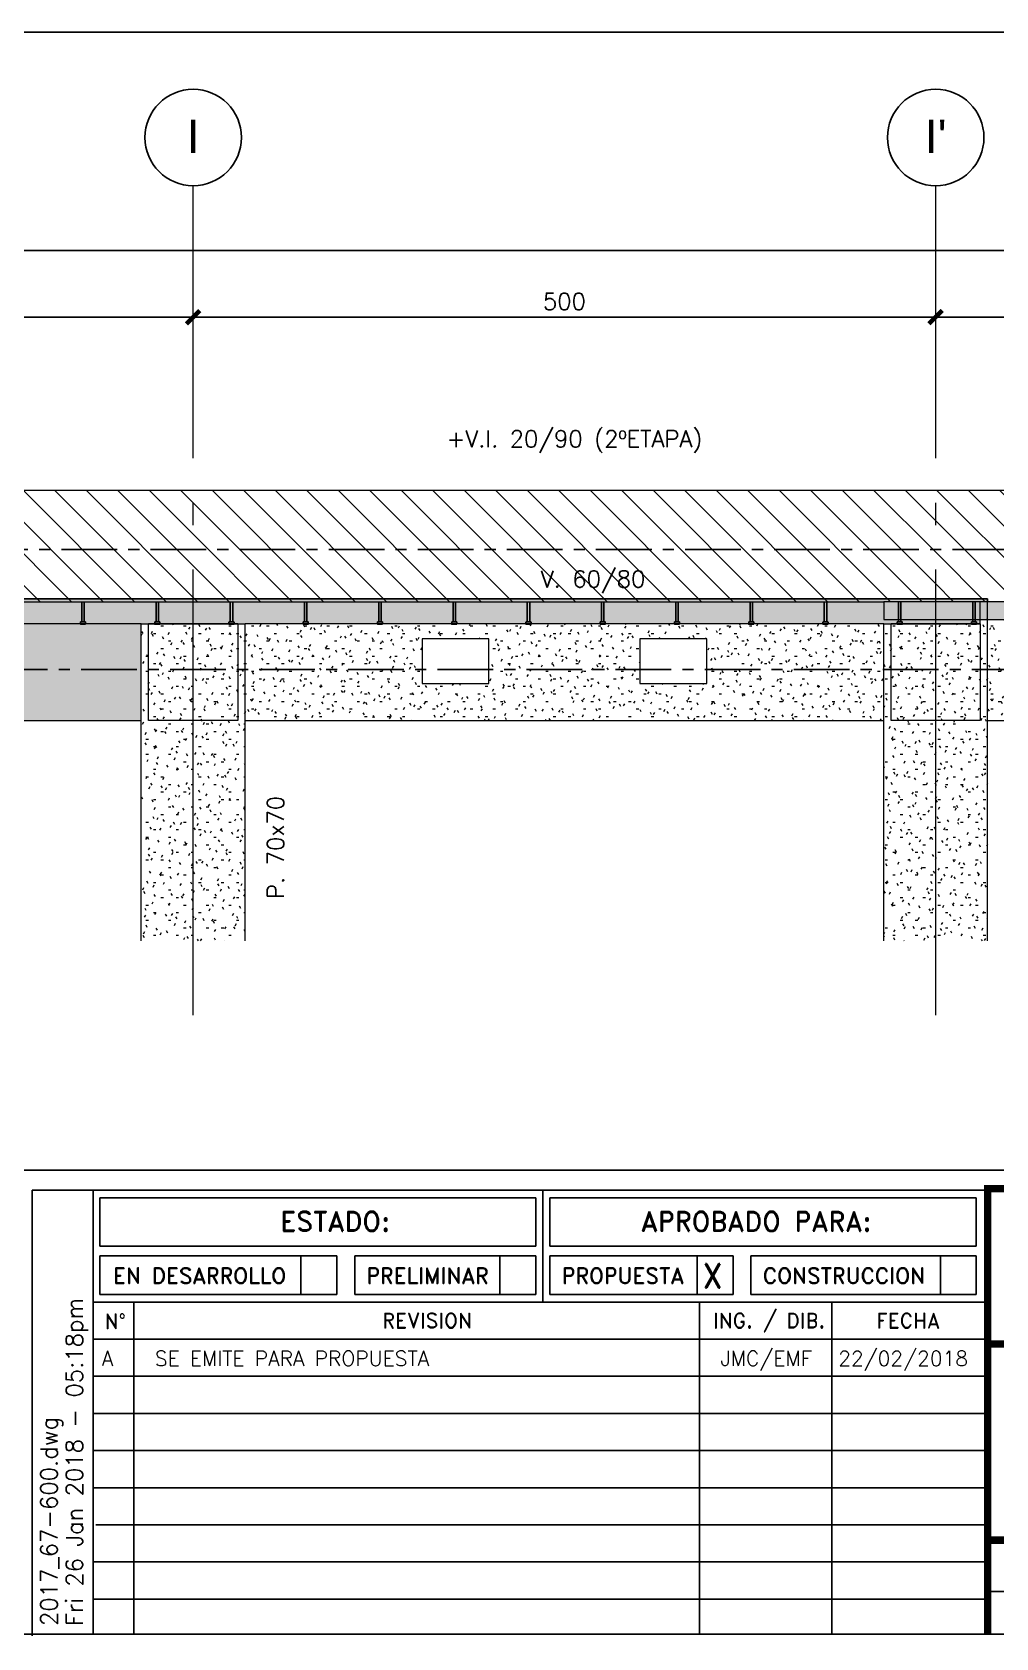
# Model space of a CAD drawing. Extents: x -16871 to 13446, y -24256 to 30894.
# Drawn here: x 4246 to 4895, y 66 to 1147 of the extents above; entities that cross this region are included whole.
import ezdxf
from ezdxf.enums import TextEntityAlignment as Align

# ---------------------------------------------------------------- set-up
doc = ezdxf.new("R2010")
doc.units = 0
doc.header["$LTSCALE"] = 30
doc.header["$MEASUREMENT"] = 0
for name, pattern in [('CENTER', [2, 1.25, -0.25, 0.25, -0.25]), ('EJES', [12.5, 10, -1, 0.5, -1]), ('RLE-PROYECCION', [0.71438, 0.47625, -0.23813])]:
    doc.linetypes.add(name, pattern=pattern)
doc.layers.get('0').update_dxf_attribs({"linetype": 'CONTINUOUS'})
for name, color, linetype in [('FORMATO', 7, 'CONTINUOUS'), ('RLA-CORTES', 5, 'CONTINUOUS'), ('RLA-COTAS1', 2, 'CONTINUOUS'), ('RLA-FORMATO', 7, 'CONTINUOUS'), ('RLA-HATCH', 1, 'CONTINUOUS'), ('RLA-PERFILES', 3, 'CONTINUOUS')]:
    doc.layers.add(name, color=color, linetype=linetype)
doc.layers.add('RLA-ACHURADO', color=30, linetype='RLE-PROYECCION', lineweight=15, transparency=0.7)
for name, color, linetype, lineweight in [('RLA-CONTORNO', 30, 'CONTINUOUS', 15), ('RLA-EJE', 3, 'CONTINUOUS', 25), ('RLA-EJES', 1, 'EJES', 9), ('RLA-TEXTOS-1', 9, 'CONTINUOUS', 9)]:
    doc.layers.add(name, color=color, linetype=linetype, lineweight=lineweight)
doc.styles.add('Arial_1', font='arial.ttf', dxfattribs={"height": 22.5})
doc.styles.add('ROMAND', font='romand', dxfattribs={"height": 31.5})
doc.styles.add('ROMANS', font='romans.shx', dxfattribs={"height": 11.25})
doc.dimstyles.new('ING-50', dxfattribs={"dimscale": 50, "dimtxt": 0.27, "dimasz": 0.3, "dimexe": 0, "dimexo": 0, "dimgap": 0.1, "dimtad": 1, "dimdec": 1, "dimzin": 12, "dimdsep": 46, "dimtxsty": 'ROMANS', "dimblk": 'TICK1', "dimblk1": 'TICK1', "dimblk2": 'TICK1', "dimcen": 0.09, "dimclrd": 2, "dimclre": 1, "dimclrt": 3, "dimadec": 0, "dimazin": 0, "dimtfac": 1, "dimtdec": 0, "dimtix": 1, "dimtmove": 2, "dimatfit": 3, "dimldrblk": 'TICK1', "dimfxl": 0, "dimfxlon": 1, "dimtolj": 1, "dimtzin": 0, "dimarcsym": 0})
pattern_1 = [(0, (923.936, -1722.0096), (20.32, 5.08), [1.676, -13.564, 1.676, -13.564, -81.28]), (0, (923.936, -1722.0096), (20.32, 5.08), [-30.48, 1.676, -28.804, 1.676, -13.564, -35.56]), (0, (923.936, -1722.0096), (20.32, 5.08), [-76.2, 1.676, -8.484, 1.676, -23.724]), (120, (931.556, -1719.4696), (-14.559409, 15.057636), [1.676, -13.564, 1.676, -13.564, -81.28]), (120, (931.556, -1719.4696), (-14.559409, 15.057636), [-30.48, 1.676, -28.804, 1.676, -13.564, -35.56]), (120, (931.556, -1719.4696), (-14.559409, 15.057636), [-76.2, 1.676, -8.484, 1.676, -23.724]), (240, (934.096, -1709.3096), (-5.760591, -20.137636), [1.676, -13.564, 1.676, -13.564, -81.28]), (240, (934.096, -1709.3096), (-5.760591, -20.137636), [-30.48, 1.676, -28.804, 1.676, -13.564, -35.56]), (240, (934.096, -1709.3096), (-5.760591, -20.137636), [-76.2, 1.676, -8.484, 1.676, -23.724])]
pattern_2 = [(0, (923.937, -1722.0096), (20.32, 5.08), [1.676, -13.564, 1.676, -13.564, -81.28]), (0, (923.937, -1722.0096), (20.32, 5.08), [-30.48, 1.676, -28.804, 1.676, -13.564, -35.56]), (0, (923.937, -1722.0096), (20.32, 5.08), [-76.2, 1.676, -8.484, 1.676, -23.724]), (120, (931.557, -1719.4696), (-14.559409, 15.057636), [1.676, -13.564, 1.676, -13.564, -81.28]), (120, (931.557, -1719.4696), (-14.559409, 15.057636), [-30.48, 1.676, -28.804, 1.676, -13.564, -35.56]), (120, (931.557, -1719.4696), (-14.559409, 15.057636), [-76.2, 1.676, -8.484, 1.676, -23.724]), (240, (934.097, -1709.3096), (-5.760591, -20.137636), [1.676, -13.564, 1.676, -13.564, -81.28]), (240, (934.097, -1709.3096), (-5.760591, -20.137636), [-30.48, 1.676, -28.804, 1.676, -13.564, -35.56]), (240, (934.097, -1709.3096), (-5.760591, -20.137636), [-76.2, 1.676, -8.484, 1.676, -23.724])]
pattern_3 = [(315, (923.936, -1722.01), (10.6066, 10.6066), [])]

# ---------------------------------------------------------------- blocks, each defined once
blk = doc.blocks.new('viñeta-rl')
at = {"layer": 'RLA-FORMATO', "color": 2, "linetype": 'Continuous'}
for p, q in [((-797.5, 298.8), (-1441, 298.8)), ((-1441, 298.8), (-1441, -1.2)), ((-1400, 298.8), (-1400, 0)), ((-1395.5, 293.8), (-1395.5, 261.3)), ((-1101.9, 293.8), (-1395.5, 293.8)), ((-1101.9, 293.8), (-1101.9, 261.3)), ((-805.2, 293.8), (-1092.3, 293.8)), ((-1092.3, 293.8), (-1092.3, 261.3)), ((-805.2, 293.8), (-805.2, 261.3)), ((-1101.9, 261.3), (-1395.5, 261.3)), ((-805.2, 261.3), (-1092.3, 261.3)), ((-1395.5, 254.6), (-1395.5, 228.6)), ((-1235.8, 254.6), (-1395.5, 254.6)), ((-1223.8, 254.6), (-1223.8, 228.6)), ((-1101.9, 254.6), (-1223.8, 254.6)), ((-969, 254.6), (-1092.3, 254.6)), ((-805.2, 254.6), (-957, 254.6)), ((-1235.8, 228.6), (-1395.5, 228.6)), ((-1101.9, 228.6), (-1223.8, 228.6)), ((-969, 228.6), (-1092.3, 228.6)), ((-805.2, 228.6), (-957, 228.6)), ((-797.5, 223.6), (-1400, 223.6)), ((-1372.5, 223.6), (-1372.5, 0)), ((-991.5, 223.6), (-991.5, 0)), ((-902.5, 223.6), (-902.5, 0)), ((-797.5, 198.6), (-1400, 198.6)), ((-797.5, 173.6), (-1400, 173.6)), ((-797.5, 148.6), (-1400, 148.6)), ((-797.5, 123.6), (-1400, 123.6)), ((-797.5, 98.6), (-1400, 98.6)), ((-795.7, 73.6), (-1398.2, 73.6)), ((-797.5, 48.6), (-1400, 48.6)), ((-797.5, 23.6), (-1400, 23.6)), ((-797.5, 28.8), (-300, 28.8))]:
    blk.add_line(p, q, dxfattribs=at)
at = {"layer": 'RLA-FORMATO', "color": 3}
blk.add_line((-1097.1, 223.6), (-1097.1, 298.8), dxfattribs=at)
at = {"layer": 'RLA-FORMATO', "color": 2}
for p, q in [((-1260, 254.6), (-1260, 228.6)), ((-1235.8, 254.6), (-1235.8, 228.6)), ((-1126.1, 254.6), (-1126.1, 228.6)), ((-1101.9, 254.6), (-1101.9, 228.6)), ((-1092.3, 254.6), (-1092.3, 228.6)), ((-993.2, 254.6), (-993.2, 228.6)), ((-969, 254.6), (-969, 228.6)), ((-957, 254.6), (-957, 228.6)), ((-829.4, 254.6), (-829.4, 228.6)), ((-805.2, 254.6), (-805.2, 228.6))]:
    blk.add_line(p, q, dxfattribs=at)
at = {"layer": 'RLA-FORMATO', "color": 5, "const_width": 5}
for points in [[(0, 300), (-797.5, 300), (-797.5, 0)], [(0, 195.3), (-797.5, 195.3)], [(0, 63.3), (-797.5, 63.3)]]:
    blk.add_lwpolyline(points, dxfattribs=at)
at = {"layer": 'RLA-FORMATO', "color": 5, "style": 'ROMAND'}
for s, height, p in [('ESTADO:', 13.33, (-1236.9, 277.9)), ('APROBADO PARA:', 13.333, (-953.4, 277.9))]:
    blk.add_text(s, height=height, dxfattribs=at).set_placement(p, align=Align.MIDDLE)
at = {"layer": 'RLA-FORMATO', "color": 4, "style": 'ROMAND'}
for s, height, p in [('EN DESARROLLO', 10.667, (-1328.2, 241.3)), ('PRELIMINAR', 10.67, (-1174.7, 241.3)), ('PROPUESTA', 10.67, (-1043.1, 241.3)), ('CONSTRUCCION', 10.667, (-894.3, 241.3))]:
    blk.add_text(s, height=height, dxfattribs=at).set_placement(p, align=Align.MIDDLE)
at = {"layer": 'RLA-FORMATO', "color": 3, "linetype": 'Continuous', "style": 'ROMAND'}
for s, p in [('/', (-944, 211.1)), ('REVISION', (-1175, 211.1)), ('ING.', (-969, 211.1)), ('DIB.', (-920, 211.1)), ('FECHA', (-851.2, 211.1))]:
    blk.add_text(s, height=10, dxfattribs=at).set_placement(p, align=Align.MIDDLE)
blk.add_text('N%%D', height=10, dxfattribs=at).set_placement((-1385, 202.6), align=Align.BOTTOM_CENTER)
at = {"layer": 'RLA-FORMATO', "color": 4, "style": 'ROMAND'}
for tag, p in [('DESAR', (-1255.8, 233.3)), ('PRELIM', (-1123.1, 233.3)), ('PROP', (-989.6, 233.3)), ('CONST', (-823.7, 233.3))]:
    blk.add_attdef(tag, p, '', height=16, dxfattribs=at)
at = {"layer": 'RLA-FORMATO', "color": 2, "style": 'ROMANS'}
for tag, p, height in [('REVNO1', (-1394.1, 180.6), 10), ('DETNO1', (-1358.4, 180.6), 10), ('FECHA1', (-880.5, 180.6), 10), ('REVNO2', (-1394.1, 155.6), 10), ('DETNO2', (-1358.4, 155.6), 10), ('FECHA2', (-880.5, 155.6), 10), ('REVNO3', (-1394.1, 130.6), 10), ('DETNO3', (-1358.4, 130.6), 10), ('FECHA3', (-880.5, 130.6), 10), ('REVNO4', (-1394.1, 105.6), 10), ('DETNO4', (-1358.4, 105.6), 10), ('FECHA4', (-880.5, 105.6), 10), ('REVNO5', (-1394.1, 80.6), 11.2), ('DETNO5', (-1358.4, 80.6), 10), ('FECHA5', (-880.5, 80.6), 10), ('REVNO6', (-1392.3, 55.6), 10), ('DETNO6', (-1356.6, 55.6), 10), ('FECHA6', (-878.7, 55.6), 10), ('INGENIERO', (-741.1, 33.4), 10), ('DIBUJANTE', (-571.6, 33.4), 10), ('REVNO7', (-1394.1, 30.6), 10), ('DETNO7', (-1358.4, 30.6), 10), ('FECHA7', (-880.5, 30.6), 10), ('REVNO8', (-1394.1, 8.6), 10), ('DETNO8', (-1358.4, 8.6), 10), ('FECHA8', (-880.5, 8.6), 10), ('PROYECTISTA', (-740.9, 4.8), 10), ('INGENIERO', (-568.6, 4.6), 10)]:
    blk.add_attdef(tag, p, '', height=height, dxfattribs=at)
for tag, p in [('PERSNO1', (-946.6, 180.6)), ('PERSNO2', (-946.6, 155.6)), ('PERSNO3', (-946.6, 130.6)), ('PERSNO4', (-946.6, 105.6)), ('PERSNO5', (-946.6, 80.6)), ('PERSNO6', (-946.6, 55.6)), ('PERSNO7', (-946.6, 30.6)), ('PERSNO8', (-946.6, 8.6))]:
    blk.add_attdef(tag, text='', height=10, dxfattribs=at).set_placement(p, align=Align.CENTER)
at = {"layer": 'RLA-FORMATO', "color": 5, "style": 'ROMAND'}
blk.add_attdef('PROYECTO', text='', height=16.9, dxfattribs=at).set_placement((-289.2, 165), align=Align.MIDDLE)
for tag, p in [('TITULO1', (-568, 108.2)), ('TITULO2', (-568, 74.2))]:
    blk.add_attdef(tag, p, '', height=20, dxfattribs=at)
at = {"layer": 'RLA-FORMATO', "color": 2, "style": 'ROMANS'}
for tag, p in [('NOMARCH', (-1424, 5.5)), ('FECHA', (-1406.9, 5.5))]:
    blk.add_attdef(tag, p, '', height=11.2, rotation=90, dxfattribs=at)
at = {"layer": 'RLA-FORMATO', "color": 5, "style": 'ROMAND', "width": 0.967839}
blk.add_attdef('NUMERO', text='', height=24, dxfattribs=at).set_placement((-290.3, 13.3), (-62.4, 13.3), align=Align.FIT)
at = {"layer": 'RLA-FORMATO', "color": 5, "style": 'ROMAND', "flags": 12}
blk.add_attdef('REVISION', text='', height=24, dxfattribs=at).set_placement((-24.5, 25.3), align=Align.MIDDLE)
blk = doc.blocks.new('Grid - RLE-EJE-192293-EJE 3-3_')
at = {"layer": 'RLA-EJE'}
blk.add_circle((-2350, 1495.5), 32.5, dxfattribs=at)
blk = doc.blocks.new('TICK1')
at = {"color": 2}
for points in [[(0, 0), (-1, 0)], [(0, 0), (1, 0)]]:
    blk.add_lwpolyline(points, dxfattribs=at)
at = {"color": 2, "const_width": 0.2}
blk.add_lwpolyline([(-0.3, -0.3), (0.3, 0.3)], dxfattribs=at)
blk = doc.blocks.new('*D2529')
at = {"layer": 'RLA-COTAS1', "color": 2, "lineweight": -2, "transparency": 16777216}
blk.add_line((5339.3, 999.7), (344.3, 999.7), dxfattribs=at)
at = {"layer": 'RLA-COTAS1', "color": 2, "lineweight": -2, "transparency": 16777216, "xscale": 15, "yscale": 15, "zscale": 15, "rotation": 180}
blk.add_blockref('TICK1', (329.3, 999.7), dxfattribs=at)
at = {"layer": 'RLA-COTAS1', "color": 2, "lineweight": -2, "transparency": 16777216, "xscale": 15, "yscale": 15, "zscale": 15}
blk.add_blockref('TICK1', (5354.3, 999.7), dxfattribs=at)
at = {"layer": 'RLA-COTAS1', "color": 3, "transparency": 16777216, "insert": (2841.8, 1010.3), "char_height": 11.25, "attachment_point": 5, "style": 'ROMANS'}
blk.add_mtext('\\A1;5025', dxfattribs=at)
blk = doc.blocks.new('*D2530')
at = {"layer": 'RLA-COTAS1', "color": 2, "lineweight": -2, "transparency": 16777216}
blk.add_line((5339.3, 954.7), (4869.3, 954.7), dxfattribs=at)
at = {"layer": 'RLA-COTAS1', "color": 2, "lineweight": -2, "transparency": 16777216, "xscale": 15, "yscale": 15, "zscale": 15, "rotation": 180}
blk.add_blockref('TICK1', (4854.3, 954.7), dxfattribs=at)
at = {"layer": 'RLA-COTAS1', "color": 2, "lineweight": -2, "transparency": 16777216, "xscale": 15, "yscale": 15, "zscale": 15}
blk.add_blockref('TICK1', (5354.3, 954.7), dxfattribs=at)
at = {"layer": 'RLA-COTAS1', "color": 3, "transparency": 16777216, "insert": (5104.3, 965.3), "char_height": 11.25, "attachment_point": 5, "style": 'ROMANS'}
blk.add_mtext('\\A1;500', dxfattribs=at)
blk = doc.blocks.new('*D2531')
at = {"layer": 'RLA-COTAS1', "color": 2, "lineweight": -2, "transparency": 16777216}
blk.add_line((4839.3, 954.7), (4369.3, 954.7), dxfattribs=at)
at = {"layer": 'RLA-COTAS1', "color": 2, "lineweight": -2, "transparency": 16777216, "xscale": 15, "yscale": 15, "zscale": 15, "rotation": 180}
blk.add_blockref('TICK1', (4354.3, 954.7), dxfattribs=at)
at = {"layer": 'RLA-COTAS1', "color": 2, "lineweight": -2, "transparency": 16777216, "xscale": 15, "yscale": 15, "zscale": 15}
blk.add_blockref('TICK1', (4854.3, 954.7), dxfattribs=at)
at = {"layer": 'RLA-COTAS1', "color": 3, "transparency": 16777216, "insert": (4604.3, 965.3), "char_height": 11.25, "attachment_point": 5, "style": 'ROMANS'}
blk.add_mtext('\\A1;500', dxfattribs=at)
blk = doc.blocks.new('*D2532')
at = {"layer": 'RLA-COTAS1', "color": 2, "lineweight": -2, "transparency": 16777216}
blk.add_line((4339.3, 954.7), (3369.3, 954.7), dxfattribs=at)
at = {"layer": 'RLA-COTAS1', "color": 2, "lineweight": -2, "transparency": 16777216, "xscale": 15, "yscale": 15, "zscale": 15, "rotation": 180}
blk.add_blockref('TICK1', (3354.3, 954.7), dxfattribs=at)
at = {"layer": 'RLA-COTAS1', "color": 2, "lineweight": -2, "transparency": 16777216, "xscale": 15, "yscale": 15, "zscale": 15}
blk.add_blockref('TICK1', (4354.3, 954.7), dxfattribs=at)
at = {"layer": 'RLA-COTAS1', "color": 3, "transparency": 16777216, "insert": (3854.3, 965.3), "char_height": 11.25, "attachment_point": 5, "style": 'ROMANS'}
blk.add_mtext('\\A1;1000', dxfattribs=at)
blk = doc.blocks.new('A$C056A6877')
at = {"layer": 'RLA-PERFILES'}
for p, q in [((0, 7.5), (0, -7.5)), ((1, 8.5), (7, 8.5)), ((8, 7.5), (8, -7.5)), ((8, 4), (76, 4)), ((1, -8.5), (7, -8.5)), ((8, -4), (76, -4))]:
    blk.add_line(p, q, dxfattribs=at)
for centre, start, end in [((1, 7.5), 90, 180), ((7, 7.5), 0, 90), ((1, -7.5), 180, 270), ((7, -7.5), 270, 0)]:
    blk.add_arc(centre, 1, start, end, dxfattribs=at)

msp = doc.modelspace()

# ---------------------------------------------------------------- hatches: boundary and pattern name
at = {"layer": 'RLA-ACHURADO'}
h = msp.add_hatch(dxfattribs=at)
h.set_pattern_fill('RLE-N_E__2_ETAPA', color=256, style=0, pattern_type=2)
h.set_pattern_definition(pattern_3)
h.paths.add_polyline_path([(4364.34, 763.178), (4364.34, 838.178), (3864.34, 838.178), (3864.34, 763.178), (4319.343, 763.178)], flags=0)
h = msp.add_hatch(dxfattribs=at)
h.set_pattern_fill('RLE-N_E__2_ETAPA', color=256, style=0, pattern_type=2)
h.set_pattern_definition(pattern_3)
h.paths.add_polyline_path([(4830.85, 763.178), (4854.343, 763.178), (4854.343, 838.178), (4364.34, 838.178), (4364.34, 763.178), (4819.343, 763.178)], flags=0)
h = msp.add_hatch(dxfattribs=at)
h.set_pattern_fill('RLE-N_E__2_ETAPA', color=256, style=0, pattern_type=2)
h.set_pattern_definition(pattern_3)
h.paths.add_polyline_path([(5181.142, 763.178), (5319.343, 763.178), (5319.343, 838.178), (4854.343, 838.178), (4854.343, 763.178), (5093.569, 763.178)], flags=0)
h = msp.add_hatch(dxfattribs=at)
h.set_pattern_fill('SAND - DENSE', color=256, style=0, pattern_type=2)
h.set_pattern_definition(pattern_1)
h.paths.add_polyline_path([(4319.343, 748.178), (4884.343, 748.178), (4884.343, 751.178), (4819.343, 751.178), (4819.343, 763.178), (3384.343, 763.178), (3384.343, 748.178), (4130.268, 748.178)], flags=0)
h = msp.add_hatch(dxfattribs=at)
h.set_pattern_fill('SAND - DENSE', color=256, style=0, pattern_type=2)
h.set_pattern_definition(pattern_1)
h.paths.add_polyline_path([(5469.34, 751.178), (5469.34, 763.178), (4819.343, 763.178), (4819.343, 751.178), (5356.287, 751.178)], flags=0)
h = msp.add_hatch(dxfattribs=at)
h.set_pattern_fill('SAND - DENSE', color=256, style=0, pattern_type=2)
h.set_pattern_definition(pattern_2)
h.paths.add_polyline_path([(3676.843, 708.178), (3676.843, 738.178), (3721.843, 738.178), (3721.843, 708.178)])
h.paths.add_polyline_path([(3389.343, 683.178), (4319.343, 683.178), (4319.343, 748.178), (3389.343, 748.178)])
h.paths.add_polyline_path([(3986.843, 708.178), (3986.843, 738.178), (4031.843, 738.178), (4031.843, 708.178)])
h = msp.add_hatch(dxfattribs=at)
h.set_pattern_fill('SAND - DENSE', color=256, style=0, pattern_type=2)
h.set_pattern_definition(pattern_1)
h.paths.add_polyline_path([(4319.343, 534.757), (4389.343, 534.757), (4389.343, 748.178), (4319.343, 748.178)])
h = msp.add_hatch(dxfattribs=at)
h.set_pattern_fill('SAND - DENSE', color=256, style=0, pattern_type=2)
h.set_pattern_definition(pattern_2)
h.paths.add_polyline_path([(4655.177, 708.178), (4655.177, 738.178), (4700.177, 738.178), (4700.177, 708.178)])
h.paths.add_polyline_path([(4819.343, 683.178), (4819.343, 748.178), (4389.343, 748.178), (4389.343, 683.178)])
h.paths.add_polyline_path([(4508.51, 708.178), (4508.51, 738.178), (4553.51, 738.178), (4553.51, 708.178)])
h = msp.add_hatch(dxfattribs=at)
h.set_pattern_fill('SAND - DENSE', color=256, style=0, pattern_type=2)
h.set_pattern_definition(pattern_1)
h.paths.add_polyline_path([(4819.343, 534.757), (4889.343, 534.757), (4889.343, 751.178), (4884.343, 751.178), (4884.343, 748.178), (4819.343, 748.178)])
h = msp.add_hatch(dxfattribs=at)
h.set_pattern_fill('SAND - DENSE', color=256, style=0, pattern_type=2)
h.set_pattern_definition(pattern_2)
h.paths.add_polyline_path([(5314.34, 683.178), (5314.34, 751.178), (4889.343, 751.178), (4889.343, 683.178), (5181.142, 683.178)], flags=0)
at = {"layer": 'RLA-HATCH'}
h = msp.add_hatch(dxfattribs=at)
h.set_pattern_fill('_U', color=256, scale=0.5, angle=135, style=0, double=1, pattern_type=0)
h.set_pattern_definition([(225, (1231.96497, 2616.801), (-0.35355339, 0.35355339), []), (135, (1231.96497, 2616.801), (0.35355339, 0.35355339), [])])
h.paths.add_polyline_path([(4889.343, 765.177), (4889.343, 763.178), (1319.348, 763.178), (1319.348, 765.177)])

# ---------------------------------------------------------------- linework, layer by layer
at = {"color": 1, "linetype": 'CENTER'}
msp.add_lwpolyline([(1265.594, 798.226), (4916.3, 798.226, -0.41421356), (4936.3, 778.226), (4936.3, 737.469, -0.41421356), (4916.3, 717.469), (1265.594, 717.469, -0.41421356), (1245.594, 737.469), (1245.594, 778.226, -0.41421356)], format="xyb", close=True, dxfattribs=at)
at = {"layer": 'RLA-CONTORNO'}
for p, q in [((3864.34, 838.178), (4364.34, 838.178)), ((4364.34, 838.178), (4854.343, 838.178)), ((4854.343, 838.178), (5319.343, 838.178)), ((3384.343, 763.178), (4819.343, 763.178)), ((5469.34, 763.178), (4819.343, 763.178)), ((4819.343, 763.178), (4819.343, 751.178)), ((4884.343, 748.178), (4884.343, 763.178)), ((4889.343, 751.183), (4889.343, 763.178)), ((4319.343, 748.178), (3389.343, 748.178)), ((4319.343, 534.757), (4319.343, 748.178)), ((4319.343, 748.178), (4389.339, 748.178)), ((4324.343, 683.178), (4324.343, 748.178)), ((4384.343, 748.178), (4324.343, 748.178)), ((4384.343, 748.178), (4384.343, 683.178)), ((4389.343, 534.757), (4389.343, 748.178)), ((4819.343, 748.178), (4389.343, 748.178)), ((4819.343, 751.178), (5469.34, 751.178)), ((4819.343, 534.757), (4819.343, 748.178)), ((4819.348, 748.178), (4884.343, 748.178)), ((4824.343, 683.178), (4824.343, 748.178)), ((4884.343, 748.178), (4824.343, 748.178)), ((4884.343, 748.178), (4884.343, 683.178)), ((4889.343, 534.757), (4889.343, 751.178)), ((3389.343, 683.178), (4319.343, 683.178)), ((4384.343, 683.178), (4324.343, 683.178)), ((4389.343, 683.178), (4819.343, 683.178)), ((4884.343, 683.178), (4824.343, 683.178)), ((4889.343, 683.178), (5314.34, 683.178))]:
    msp.add_line(p, q, dxfattribs=at)
for points in [[(4508.51, 708.178), (4553.51, 708.178), (4553.51, 738.178), (4508.51, 738.178)], [(4655.177, 708.178), (4700.177, 708.178), (4700.177, 738.178), (4655.177, 738.178)]]:
    msp.add_lwpolyline(points, close=True, dxfattribs=at)
at = {"layer": 'RLA-CORTES', "color": 2}
msp.add_lwpolyline([(5535.167, 1146.62), (2.041, 1146.62), (2.041, 380.523), (5535.167, 380.523)], close=True, dxfattribs=at)
at = {"layer": 'RLA-EJES'}
for p, q in [((4354.343, 484.757), (4354.343, 1043.178)), ((4854.343, 484.757), (4854.343, 1043.178))]:
    msp.add_line(p, q, dxfattribs=at)
at = {"layer": 'RLA-FORMATO', "color": 6, "linetype": 'Continuous'}
for p, q in [((-58.1, 68.098), (5686.9, 68.098)), ((5686.9, 68.098), (426.9, 68.098))]:
    msp.add_line(p, q, dxfattribs=at)
at = {"layer": 'RLA-PERFILES', "color": 4}
for p in [(1319.348, 765.177), (4889.343, 763.178)]:
    msp.add_line(p, (4889.343, 765.177), dxfattribs=at)

# ---------------------------------------------------------------- block references
at = {"xscale": -0.2, "yscale": 0.2, "zscale": 0.2, "rotation": 270}
for p in [(4280.148, 747.978), (4330.148, 747.978), (4380.148, 747.978), (4430.148, 747.978), (4480.148, 747.978), (4530.148, 747.978), (4580.148, 747.978), (4630.148, 747.978), (4680.148, 747.978), (4730.148, 747.978), (4780.148, 747.978), (4830.148, 747.978), (4880.148, 747.978)]:
    msp.add_blockref('A$C056A6877', p, dxfattribs=at)
at = {"layer": 'RLA-EJE'}
for p in [(6704.357, -419.822), (7204.357, -419.822)]:
    msp.add_blockref('Grid - RLE-EJE-192293-EJE 3-3_', p, dxfattribs=at)
at = {"layer": 'RLA-FORMATO'}
ref = msp.add_blockref('viñeta-rl', (5686.9, 68.098), dxfattribs=at)
ref.add_attrib('NOMARCH', '2017_67-600.dwg', (4262.858, 73.626), dxfattribs={"layer": '0', "color": 2, "height": 11.25, "rotation": 90, "style": 'ROMANS'})
ref.add_attrib('FECHA', 'Fri 26 Jan 2018 - 05:18pm', (4279.953, 73.626), dxfattribs={"layer": '0', "color": 2, "height": 11.25, "rotation": 90, "style": 'ROMANS'})
ref.add_attrib('PROP', 'X', (4697.26, 301.361), dxfattribs={"layer": 'FORMATO', "color": 4, "height": 16, "style": 'ROMAND'})
ref.add_attrib('REVNO1', 'A', (4292.82, 248.746), dxfattribs={"layer": 'FORMATO', "color": 2, "height": 10, "style": 'ROMANS'})
ref.add_attrib('DETNO1', 'SE EMITE PARA PROPUESTA', (4328.499, 248.746), dxfattribs={"layer": 'FORMATO', "color": 2, "height": 10, "style": 'ROMANS'})
ref.add_attrib('PERSNO1', 'JMC/EMF', dxfattribs={"layer": 'FORMATO', "color": 2, "height": 10, "style": 'ROMANS'}).set_placement((4740.291, 248.746), align=Align.CENTER)
ref.add_attrib('FECHA1', '22/02/2018', (4788.701, 248.746), dxfattribs={"layer": 'FORMATO', "color": 2, "height": 10, "style": 'ROMANS'})

# ---------------------------------------------------------------- texts
at = {"layer": 'RLA-EJE', "color": 5, "char_height": 22.5, "attachment_point": 2, "line_spacing_factor": 0.941778, "style": 'Arial_1'}
for s, insert, width in [('I', (4354.337, 1087.631), 10.4676), ("I'", (4854.337, 1087.631), 17.62964)]:
    msp.add_mtext(s, dxfattribs=dict(at, insert=insert, width=width))
at = {"layer": 'RLA-TEXTOS-1', "char_height": 11.25, "attachment_point": 5, "line_spacing_factor": 0.941778, "style": 'ROMANS'}
for s, insert, width in [('+V.I. 20/90 (2ºETAPA)', (4611.162, 870.928), 208.8964), ('V. 60/80', (4623.664, 776.524), 77.89617)]:
    msp.add_mtext(s, dxfattribs=dict(at, insert=insert, width=width))
at = {"layer": 'RLA-TEXTOS-1', "insert": (4409.819, 597.748), "char_height": 11.25, "width": 129.81884, "attachment_point": 5, "rotation": 90, "line_spacing_factor": 0.983083, "style": 'ROMANS'}
msp.add_mtext('P. 70x70', dxfattribs=at)

# ---------------------------------------------------------------- dimensions: what is measured, and where the dimension line sits
at = {"layer": 'RLA-COTAS1'}
for base, p1, p2, picture, middle in [((329.343, 999.693), (5354.343, 994.693), (329.343, 994.693), '*D2529', (2841.843, 1010.318)), ((3354.343, 954.693), (4354.343, 949.693), (3354.343, 949.693), '*D2532', (3854.343, 965.318)), ((4354.343, 954.693), (4854.343, 949.693), (4354.343, 949.693), '*D2531', (4604.343, 965.318)), ((4854.343, 954.693), (5354.343, 949.693), (4854.343, 949.693), '*D2530', (5104.343, 965.318))]:
    dim = msp.add_linear_dim(base=base, p1=p1, p2=p2, dimstyle='ING-50', override={"dimexe": 0, "dimexo": 0, "dimdec": 1, "dimfxl": 0, "dimfxlon": 1}, dxfattribs=at)
    dim.commit()
    dim.dimension.update_dxf_attribs({"geometry": picture, "text_midpoint": middle})

doc.saveas('drawing.dxf')
